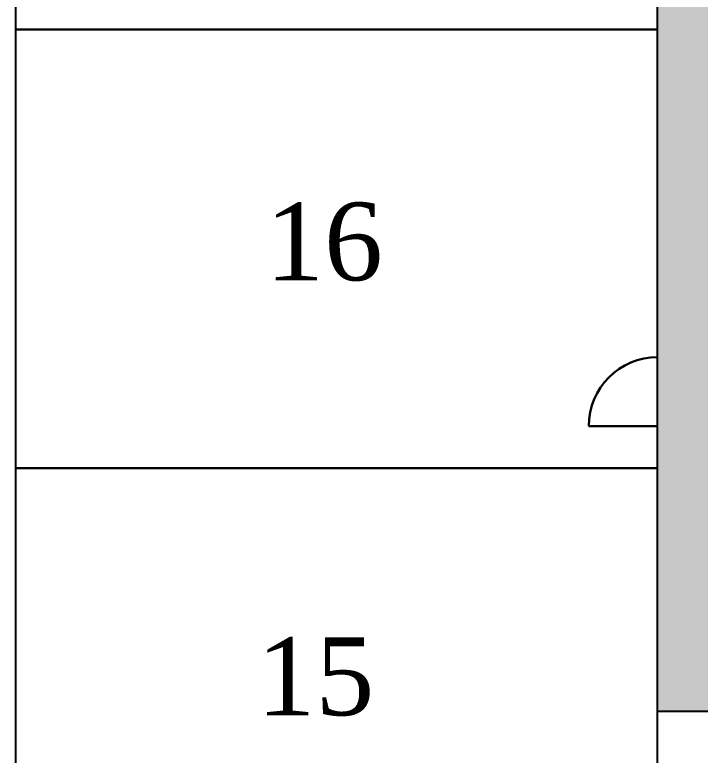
# Model space of a CAD drawing. Header units: inches. Extents: x 102447 to 288095, y 37526 to 105682.
# Drawn here: x 111479.4 to 111925.7, y 85190.2 to 85672.4 of the extents above; entities that cross this region are included whole.
import ezdxf

# ---------------------------------------------------------------- set-up
doc = ezdxf.new("R2010")
doc.units = ezdxf.units.IN
doc.header["$LTSCALE"] = 200
doc.header["$MEASUREMENT"] = 0
doc.layers.add('PAVING', color=7, linetype='Continuous')
doc.styles.get("Standard").update_dxf_attribs({"font": 'Font - TrueType - Arial.ttf'})

msp = doc.modelspace()

# ---------------------------------------------------------------- hatches: boundary and pattern name
h = msp.add_hatch()
h.set_pattern_fill('GRASS', color=3, scale=100)
h.set_pattern_definition([(90, (104411.36, 74460.45), (-70.71068, 70.71068), [18.75, -122.67136]), (45, (104411.36, 74460.45), (-70.7107, 70.7107), [18.75, -81.25]), (135, (104411.36, 74460.45), (-70.7107, -70.7107), [18.75, -81.25])])
h.paths.add_polyline_path([(112371.95, 86941.41, 0.414214), (112290.89, 87022.47), (111897.93, 87023.8), (111897.93, 85218.96), (112290.89, 85218.96, 0.414214), (112371.95, 85300.02), (112371.95, 85574.9)])
h.paths.add_polyline_path([(112371.95, 84739.01, 0.414214), (112290.89, 84820.07), (111897.93, 84820.07), (111897.93, 84804.03), (111897.02, 84804.03), (111897.02, 83962.74), (112290.89, 83962.74, 0.414214), (112371.95, 84043.8)])
h.paths.add_polyline_path([(109278.55, 83417.61), (108069.27, 83417.61, 0.414214), (108019.27, 83367.61), (108019.27, 82980.76), (109278.55, 82980.76)])
h.paths.add_polyline_path([(108257.22, 83344.81), (108693.48, 83344.81), (108693.48, 83053.57), (108257.22, 83053.57)], flags=16)
h.paths.add_polyline_path([(108857.55, 83199.19, -1), (109175.21, 83199.19, -1)], flags=16)
h.paths.add_polyline_path([(108963.56, 83150.64), (109063.69, 83150.64), (109063.69, 83258.82), (108963.56, 83258.82)], flags=8)
h.paths.add_polyline_path([(108411.02, 83150.26), (108511.15, 83150.26), (108511.15, 83258.43), (108411.02, 83258.43)], flags=8)

# ---------------------------------------------------------------- linework, layer by layer
msp.add_line((111897.93, 85218.96), (111897.93, 87022.47))
at = {"linetype": 'Continuous', "lineweight": 30}
msp.add_line((111897.93, 85404.57), (111853.08, 85404.57), dxfattribs=at)
at = {"linetype": 'Continuous'}
for points in [[(111897.93, 85738.8), (111897.93, 85948.59), (111479.85, 85948.59), (111479.85, 85662.82), (111897.93, 85662.82), (111897.93, 85693.95)], [(111897.93, 85449.42), (111897.93, 85662.82), (111479.85, 85662.82), (111479.85, 85377.04), (111897.93, 85377.04), (111897.93, 85404.57)], [(111897.93, 85164.94), (111897.93, 85377.04), (111479.85, 85377.04), (111479.85, 85091.26), (111897.93, 85091.26), (111897.93, 85120.08)]]:
    msp.add_lwpolyline(points, dxfattribs=at)
at = {"linetype": 'Continuous', "lineweight": 30}
msp.add_arc((111897.93, 85404.57), 44.86, 90, 180, dxfattribs=at)
at = {"layer": 'PAVING', "linetype": 'Continuous'}
msp.add_lwpolyline([(111897.93, 85218.96), (112290.89, 85218.96, 0.414214), (112371.95, 85300.02), (112371.95, 85574.9)], format="xyb", dxfattribs=at)

# ---------------------------------------------------------------- texts
at = {"char_height": 50.6625, "width": 1290.5922, "attachment_point": 5}
for s, insert in [('{\\fTimes New Roman|b0|i0|c0|p18;\\C7;16}', (111680.78, 85524.43)), ('{\\fTimes New Roman|b0|i0|c0|p18;\\C7;15}', (111675.22, 85241.23))]:
    msp.add_mtext(s, dxfattribs=dict(at, insert=insert))

doc.saveas('drawing.dxf')
